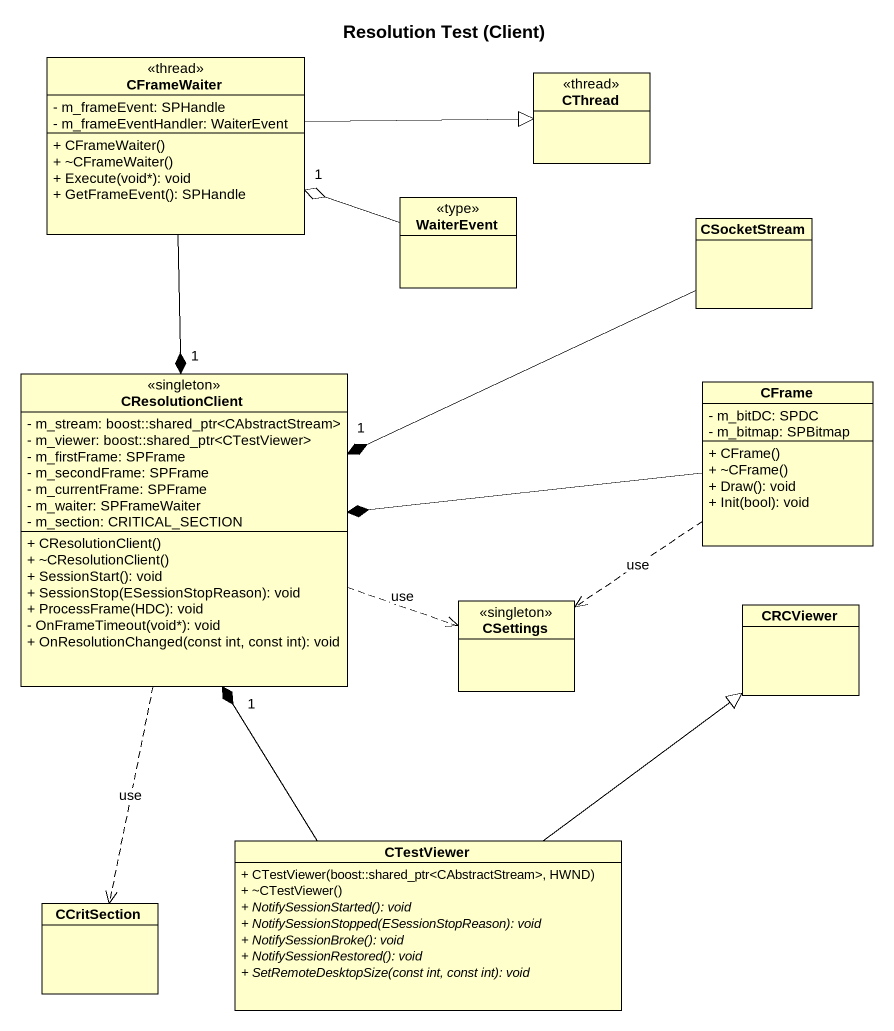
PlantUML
@startuml
title Resolution Test (Client)
hide circle
hide empty members
skinparam classAttributeIconSize 0
class CFrameWaiter <<thread>> {
  - m_frameEvent: SPHandle
  - m_frameEventHandler: WaiterEvent
  + CFrameWaiter()
  + ~CFrameWaiter()
  + Execute(void*): void
  + GetFrameEvent(): SPHandle
}
class CThread <<thread>>
class WaiterEvent <<type>>
class CSocketStream
class CResolutionClient <<singleton>> {
  - m_stream: boost::shared_ptr<CAbstractStream>
  - m_viewer: boost::shared_ptr<CTestViewer>
  - m_firstFrame: SPFrame
  - m_secondFrame: SPFrame
  - m_currentFrame: SPFrame
  - m_waiter: SPFrameWaiter
  - m_section: CRITICAL_SECTION
  + CResolutionClient()
  + ~CResolutionClient()
  + SessionStart(): void
  + SessionStop(ESessionStopReason): void
  + ProcessFrame(HDC): void
  - OnFrameTimeout(void*): void
  + OnResolutionChanged(const int, const int): void
}
class CFrame {
  - m_bitDC: SPDC
  - m_bitmap: SPBitmap
  + CFrame()
  + ~CFrame()
  + Draw(): void
  + Init(bool): void
}
class CSettings <<singleton>>
class CRCViewer
class CTestViewer {
  + CTestViewer(boost::shared_ptr<CAbstractStream>, HWND)
  + ~CTestViewer()
  {abstract} + NotifySessionStarted(): void
  {abstract} + NotifySessionStopped(ESessionStopReason): void
  {abstract} + NotifySessionBroke(): void
  {abstract} + NotifySessionRestored(): void
  {abstract} + SetRemoteDesktopSize(const int, const int): void
}
class CCritSection
CFrameWaiter -right-|> CThread
CFrameWaiter --* "1" CResolutionClient
WaiterEvent -left-o "1" CFrameWaiter
CSocketStream -left-* "1" CResolutionClient
CResolutionClient .right.> CSettings : use
CResolutionClient ..> CCritSection : use
CFrame -left-* CResolutionClient
CFrame ..> CSettings : use
CTestViewer -up-* "1" CResolutionClient
CTestViewer -up-|> CRCViewer
@enduml
